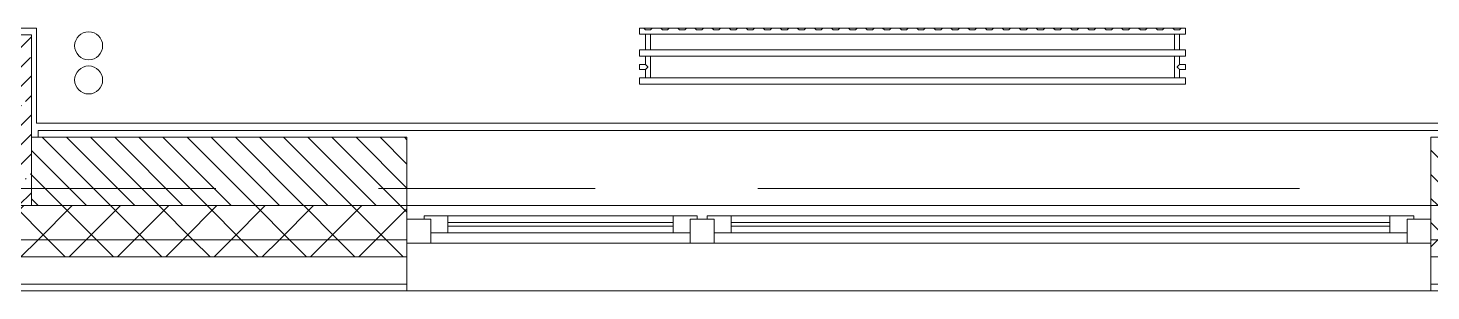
# Model space of a CAD drawing. Header units: millimetres. Extents: x 2623 to 216772, y -8553 to 29000.
# Drawn here: x 58584 to 62694, y 3300 to 4070 of the extents above; entities that cross this region are included whole.
import ezdxf

# ---------------------------------------------------------------- set-up
doc = ezdxf.new("R2010")
doc.units = ezdxf.units.MM
doc.linetypes.add('Осевая', pattern=[3175, 635, -476.25, 1587.5, -476.25])
for name, color, linetype, lineweight in [('A-DETL', 7, 'Continuous', 9), ('A-GLAZ', 7, 'Continuous', 9), ('A-WALL', 7, 'Continuous', 9), ('A-WALL-1', 7, 'Continuous', 13), ('I-WALL', 7, 'Continuous', 9), ('S-COLS', 7, 'Continuous', 9), ('Оси-2', 7, 'Осевая', 9)]:
    doc.layers.add(name, color=color, linetype=linetype, lineweight=lineweight)
doc.layers.add('A-FLOR-1', color=7, linetype='Continuous', lineweight=9, true_color=0xaaaaaa)
doc.layers.add('M-EQPM-1', color=7, linetype='Continuous', lineweight=9, true_color=0xaaaaaa)
pattern_1 = [(45, (-17385.51, 0), (-70.71068, 70.71068), []), (135, (-17385.51, 0), (-70.71068, -70.71068), [])]

# ---------------------------------------------------------------- blocks, each defined once
blk = doc.blocks.new('BSC_Колонна _Прямоугольная - 500х500-V11-План монтажа стен и перегородок 3 этажа в осях 12-23')
at = {"layer": 'S-COLS'}
h = blk.add_hatch(dxfattribs=at)
h.set_pattern_fill('FP_15', color=256, style=0, pattern_type=2)
h.set_pattern_definition([(45, (-75730, -3800), (-57.02463, 57.02463), []), (45, (-75672.975, -3800), (-57.02463, 57.02463), [100.806, -20.161, 3.353, -16.808])])
h.paths.add_polyline_path([(-250, -250), (250, -250), (250, 250), (-250, 250), (-250, 247.4)])
for p, q in [((250, 250), (-250, 250)), ((-250, 250), (-250, -250)), ((250, -250), (250, 250)), ((-250, -250), (250, -250))]:
    blk.add_line(p, q, dxfattribs=at)
blk = doc.blocks.new('120_Окно_СКБ_2Ст - 120_Окно_СКБ_2Ст 3000х2500 _мал_створка слева_-22809161-План монтажа стен и перегородок 3 этажа в осях 12-23')
at = {"layer": 'A-GLAZ'}
for p, q in [((-1500, -75), (-1500, -5)), ((-1500, -5), (-1430, -5)), ((1500, -5), (-1500, -5)), ((-1430, -5), (-1430, -75)), ((600, -35), (-1430, -35)), ((-1430, -35), (-1430, -75)), ((-1380, -85), (-1380, -35)), ((550, -85), (550, -35)), ((600, -75), (600, -5)), ((600, -5), (670, -5)), ((600, -75), (600, -35)), ((670, -5), (670, -75)), ((1430, -35), (670, -35)), ((670, -35), (670, -75)), ((720, -85), (720, -35)), ((1380, -85), (1380, -35)), ((1430, -75), (1430, -5)), ((1430, -5), (1500, -5)), ((1430, -75), (1430, -35)), ((1500, -5), (1500, -75)), ((-1430, -75), (-1500, -75)), ((-1500, -75), (-1450, -75)), ((-1430, -75), (-1450, -75)), ((-1450, -75), (-1450, -85)), ((-1380, -55), (550, -55)), ((550, -65), (-1380, -65)), ((670, -75), (600, -75)), ((620, -75), (600, -75)), ((620, -75), (650, -75)), ((620, -85), (620, -75)), ((670, -75), (650, -75)), ((650, -75), (650, -85)), ((720, -55), (1380, -55)), ((1380, -65), (720, -65)), ((1500, -75), (1430, -75)), ((1450, -75), (1430, -75)), ((1450, -75), (1500, -75)), ((1450, -85), (1450, -75)), ((-1450, -85), (620, -85)), ((620, -85), (-1450, -85)), ((650, -85), (1450, -85)), ((1450, -85), (650, -85))]:
    blk.add_line(p, q, dxfattribs=at)
blk = doc.blocks.new('radiator_prado_classic_z_tip_30_po exemplyaru - Classic Z Тип 30-500-V66-План монтажа стен и перегородок 3 этажа в осях 12-23')
at = {"layer": 'M-EQPM-1'}
for p, q in [((0, 228), (0, 210)), ((1600, 228), (0, 228)), ((0, 210), (0, 228)), ((0, 228), (12.5, 228)), ((0, 210), (1600, 210)), ((17.5, 210), (0, 210)), ((12.5, 228), (37.5, 228)), ((37.5, 228), (12.5, 228)), ((12.5, 228), (37.5, 228)), ((12.5, 228), (17.5, 223)), ((12.5, 228), (17.5, 223)), ((32.5, 223), (17.5, 223)), ((17.5, 223), (32.5, 223)), ((17.5, 210), (17.5, 164)), ((17.5, 210), (17.5, 164)), ((32.5, 210), (17.5, 210)), ((17.5, 210), (32.5, 210)), ((19.7, 210), (17.5, 210)), ((17.5, 210), (32.5, 210)), ((31.5, 210), (18.5, 210)), ((23.1, 210), (19.7, 210)), ((25, 210), (23.1, 210)), ((26.9, 210), (25, 210)), ((32.5, 210), (26.9, 210)), ((32.5, 223), (37.5, 228)), ((37.5, 228), (32.5, 223)), ((32.5, 164), (32.5, 210)), ((32.5, 164), (32.5, 210)), ((1567.5, 210), (32.5, 210)), ((37.5, 228), (62.5, 228)), ((62.5, 228), (87.5, 228)), ((87.5, 228), (62.5, 228)), ((62.5, 228), (87.5, 228)), ((62.5, 228), (67.5, 223)), ((62.5, 228), (67.5, 223)), ((82.5, 223), (67.5, 223)), ((67.5, 223), (82.5, 223)), ((82.5, 223), (87.5, 228)), ((87.5, 228), (82.5, 223)), ((87.5, 228), (112.5, 228)), ((112.5, 228), (137.5, 228)), ((137.5, 228), (112.5, 228)), ((112.5, 228), (137.5, 228)), ((112.5, 228), (117.5, 223)), ((112.5, 228), (117.5, 223)), ((132.5, 223), (117.5, 223)), ((117.5, 223), (132.5, 223)), ((132.5, 223), (137.5, 228)), ((137.5, 228), (132.5, 223)), ((137.5, 228), (162.5, 228)), ((162.5, 228), (187.5, 228)), ((187.5, 228), (162.5, 228)), ((162.5, 228), (187.5, 228)), ((162.5, 228), (167.5, 223)), ((162.5, 228), (167.5, 223)), ((182.5, 223), (167.5, 223)), ((167.5, 223), (182.5, 223)), ((182.5, 223), (187.5, 228)), ((187.5, 228), (182.5, 223)), ((187.5, 228), (212.5, 228)), ((212.5, 228), (237.5, 228)), ((237.5, 228), (212.5, 228)), ((212.5, 228), (237.5, 228)), ((212.5, 228), (217.5, 223)), ((212.5, 228), (217.5, 223)), ((232.5, 223), (217.5, 223)), ((217.5, 223), (232.5, 223)), ((232.5, 223), (237.5, 228)), ((237.5, 228), (232.5, 223)), ((237.5, 228), (262.5, 228)), ((262.5, 228), (287.5, 228)), ((287.5, 228), (262.5, 228)), ((262.5, 228), (287.5, 228)), ((262.5, 228), (267.5, 223)), ((262.5, 228), (267.5, 223)), ((282.5, 223), (267.5, 223)), ((267.5, 223), (282.5, 223)), ((282.5, 223), (287.5, 228)), ((287.5, 228), (282.5, 223)), ((287.5, 228), (312.5, 228)), ((312.5, 228), (337.5, 228)), ((337.5, 228), (312.5, 228)), ((312.5, 228), (337.5, 228)), ((312.5, 228), (317.5, 223)), ((312.5, 228), (317.5, 223)), ((332.5, 223), (317.5, 223)), ((317.5, 223), (332.5, 223)), ((332.5, 223), (337.5, 228)), ((337.5, 228), (332.5, 223)), ((337.5, 228), (362.5, 228)), ((362.5, 228), (387.5, 228)), ((387.5, 228), (362.5, 228)), ((362.5, 228), (387.5, 228)), ((362.5, 228), (367.5, 223)), ((362.5, 228), (367.5, 223)), ((382.5, 223), (367.5, 223)), ((367.5, 223), (382.5, 223)), ((382.5, 223), (387.5, 228)), ((387.5, 228), (382.5, 223)), ((387.5, 228), (412.5, 228)), ((412.5, 228), (437.5, 228)), ((437.5, 228), (412.5, 228)), ((412.5, 228), (437.5, 228)), ((412.5, 228), (417.5, 223)), ((412.5, 228), (417.5, 223)), ((432.5, 223), (417.5, 223)), ((417.5, 223), (432.5, 223)), ((432.5, 223), (437.5, 228)), ((437.5, 228), (432.5, 223)), ((437.5, 228), (462.5, 228)), ((462.5, 228), (487.5, 228)), ((487.5, 228), (462.5, 228)), ((462.5, 228), (487.5, 228)), ((462.5, 228), (467.5, 223)), ((462.5, 228), (467.5, 223)), ((482.5, 223), (467.5, 223)), ((467.5, 223), (482.5, 223)), ((482.5, 223), (487.5, 228)), ((487.5, 228), (482.5, 223)), ((487.5, 228), (512.5, 228)), ((512.5, 228), (537.5, 228)), ((537.5, 228), (512.5, 228)), ((512.5, 228), (537.5, 228)), ((512.5, 228), (517.5, 223)), ((512.5, 228), (517.5, 223)), ((532.5, 223), (517.5, 223)), ((517.5, 223), (532.5, 223)), ((532.5, 223), (537.5, 228)), ((537.5, 228), (532.5, 223)), ((537.5, 228), (562.5, 228)), ((562.5, 228), (587.5, 228)), ((587.5, 228), (562.5, 228)), ((562.5, 228), (587.5, 228)), ((562.5, 228), (567.5, 223)), ((562.5, 228), (567.5, 223)), ((582.5, 223), (567.5, 223)), ((567.5, 223), (582.5, 223)), ((582.5, 223), (587.5, 228)), ((587.5, 228), (582.5, 223)), ((587.5, 228), (612.5, 228)), ((612.5, 228), (637.5, 228)), ((637.5, 228), (612.5, 228)), ((612.5, 228), (637.5, 228)), ((612.5, 228), (617.5, 223)), ((612.5, 228), (617.5, 223)), ((632.5, 223), (617.5, 223)), ((617.5, 223), (632.5, 223)), ((632.5, 223), (637.5, 228)), ((637.5, 228), (632.5, 223)), ((637.5, 228), (662.5, 228)), ((662.5, 228), (687.5, 228)), ((687.5, 228), (662.5, 228)), ((662.5, 228), (687.5, 228)), ((662.5, 228), (667.5, 223)), ((662.5, 228), (667.5, 223)), ((682.5, 223), (667.5, 223)), ((667.5, 223), (682.5, 223)), ((682.5, 223), (687.5, 228)), ((687.5, 228), (682.5, 223)), ((687.5, 228), (712.5, 228)), ((712.5, 228), (737.5, 228)), ((737.5, 228), (712.5, 228)), ((712.5, 228), (737.5, 228)), ((712.5, 228), (717.5, 223)), ((712.5, 228), (717.5, 223)), ((732.5, 223), (717.5, 223)), ((717.5, 223), (732.5, 223)), ((732.5, 223), (737.5, 228)), ((737.5, 228), (732.5, 223)), ((737.5, 228), (762.5, 228)), ((762.5, 228), (787.5, 228)), ((787.5, 228), (762.5, 228)), ((762.5, 228), (787.5, 228)), ((762.5, 228), (767.5, 223)), ((762.5, 228), (767.5, 223)), ((782.5, 223), (767.5, 223)), ((767.5, 223), (782.5, 223)), ((782.5, 223), (787.5, 228)), ((787.5, 228), (782.5, 223)), ((787.5, 228), (812.5, 228)), ((812.5, 228), (837.5, 228)), ((837.5, 228), (812.5, 228)), ((812.5, 228), (837.5, 228)), ((812.5, 228), (817.5, 223)), ((812.5, 228), (817.5, 223)), ((832.5, 223), (817.5, 223)), ((817.5, 223), (832.5, 223)), ((832.5, 223), (837.5, 228)), ((837.5, 228), (832.5, 223)), ((837.5, 228), (862.5, 228)), ((862.5, 228), (887.5, 228)), ((887.5, 228), (862.5, 228)), ((862.5, 228), (887.5, 228)), ((862.5, 228), (867.5, 223)), ((862.5, 228), (867.5, 223)), ((882.5, 223), (867.5, 223)), ((867.5, 223), (882.5, 223)), ((882.5, 223), (887.5, 228)), ((887.5, 228), (882.5, 223)), ((887.5, 228), (912.5, 228)), ((912.5, 228), (937.5, 228)), ((937.5, 228), (912.5, 228)), ((912.5, 228), (937.5, 228)), ((912.5, 228), (917.5, 223)), ((912.5, 228), (917.5, 223)), ((932.5, 223), (917.5, 223)), ((917.5, 223), (932.5, 223)), ((932.5, 223), (937.5, 228)), ((937.5, 228), (932.5, 223)), ((937.5, 228), (962.5, 228)), ((962.5, 228), (987.5, 228)), ((987.5, 228), (962.5, 228)), ((962.5, 228), (987.5, 228)), ((962.5, 228), (967.5, 223)), ((962.5, 228), (967.5, 223)), ((982.5, 223), (967.5, 223)), ((967.5, 223), (982.5, 223)), ((982.5, 223), (987.5, 228)), ((987.5, 228), (982.5, 223)), ((987.5, 228), (1012.5, 228)), ((1012.5, 228), (1037.5, 228)), ((1037.5, 228), (1012.5, 228)), ((1012.5, 228), (1037.5, 228)), ((1012.5, 228), (1017.5, 223)), ((1012.5, 228), (1017.5, 223)), ((1032.5, 223), (1017.5, 223)), ((1017.5, 223), (1032.5, 223)), ((1032.5, 223), (1037.5, 228)), ((1037.5, 228), (1032.5, 223)), ((1037.5, 228), (1062.5, 228)), ((1062.5, 228), (1087.5, 228)), ((1087.5, 228), (1062.5, 228)), ((1062.5, 228), (1087.5, 228)), ((1062.5, 228), (1067.5, 223)), ((1062.5, 228), (1067.5, 223)), ((1082.5, 223), (1067.5, 223)), ((1067.5, 223), (1082.5, 223)), ((1082.5, 223), (1087.5, 228)), ((1087.5, 228), (1082.5, 223)), ((1087.5, 228), (1112.5, 228)), ((1112.5, 228), (1137.5, 228)), ((1137.5, 228), (1112.5, 228)), ((1112.5, 228), (1137.5, 228)), ((1112.5, 228), (1117.5, 223)), ((1112.5, 228), (1117.5, 223)), ((1132.5, 223), (1117.5, 223)), ((1117.5, 223), (1132.5, 223)), ((1132.5, 223), (1137.5, 228)), ((1137.5, 228), (1132.5, 223)), ((1137.5, 228), (1162.5, 228)), ((1162.5, 228), (1187.5, 228)), ((1187.5, 228), (1162.5, 228)), ((1162.5, 228), (1187.5, 228)), ((1162.5, 228), (1167.5, 223)), ((1162.5, 228), (1167.5, 223)), ((1182.5, 223), (1167.5, 223)), ((1167.5, 223), (1182.5, 223)), ((1182.5, 223), (1187.5, 228)), ((1187.5, 228), (1182.5, 223)), ((1187.5, 228), (1212.5, 228)), ((1212.5, 228), (1237.5, 228)), ((1237.5, 228), (1212.5, 228)), ((1212.5, 228), (1237.5, 228)), ((1212.5, 228), (1217.5, 223)), ((1212.5, 228), (1217.5, 223)), ((1232.5, 223), (1217.5, 223)), ((1217.5, 223), (1232.5, 223)), ((1232.5, 223), (1237.5, 228)), ((1237.5, 228), (1232.5, 223)), ((1237.5, 228), (1262.5, 228)), ((1262.5, 228), (1287.5, 228)), ((1287.5, 228), (1262.5, 228)), ((1262.5, 228), (1287.5, 228)), ((1262.5, 228), (1267.5, 223)), ((1262.5, 228), (1267.5, 223)), ((1282.5, 223), (1267.5, 223)), ((1267.5, 223), (1282.5, 223)), ((1282.5, 223), (1287.5, 228)), ((1287.5, 228), (1282.5, 223)), ((1287.5, 228), (1312.5, 228)), ((1312.5, 228), (1337.5, 228)), ((1337.5, 228), (1312.5, 228)), ((1312.5, 228), (1337.5, 228)), ((1312.5, 228), (1317.5, 223)), ((1312.5, 228), (1317.5, 223)), ((1332.5, 223), (1317.5, 223)), ((1317.5, 223), (1332.5, 223)), ((1332.5, 223), (1337.5, 228)), ((1337.5, 228), (1332.5, 223)), ((1337.5, 228), (1362.5, 228)), ((1362.5, 228), (1387.5, 228)), ((1387.5, 228), (1362.5, 228)), ((1362.5, 228), (1387.5, 228)), ((1362.5, 228), (1367.5, 223)), ((1362.5, 228), (1367.5, 223)), ((1382.5, 223), (1367.5, 223)), ((1367.5, 223), (1382.5, 223)), ((1382.5, 223), (1387.5, 228)), ((1387.5, 228), (1382.5, 223)), ((1387.5, 228), (1412.5, 228)), ((1412.5, 228), (1437.5, 228)), ((1437.5, 228), (1412.5, 228)), ((1412.5, 228), (1437.5, 228)), ((1412.5, 228), (1417.5, 223)), ((1412.5, 228), (1417.5, 223)), ((1432.5, 223), (1417.5, 223)), ((1417.5, 223), (1432.5, 223)), ((1432.5, 223), (1437.5, 228)), ((1437.5, 228), (1432.5, 223)), ((1437.5, 228), (1462.5, 228)), ((1462.5, 228), (1487.5, 228)), ((1487.5, 228), (1462.5, 228)), ((1462.5, 228), (1487.5, 228)), ((1462.5, 228), (1467.5, 223)), ((1462.5, 228), (1467.5, 223)), ((1482.5, 223), (1467.5, 223)), ((1467.5, 223), (1482.5, 223)), ((1482.5, 223), (1487.5, 228)), ((1487.5, 228), (1482.5, 223)), ((1487.5, 228), (1512.5, 228)), ((1512.5, 228), (1537.5, 228)), ((1537.5, 228), (1512.5, 228)), ((1512.5, 228), (1537.5, 228)), ((1512.5, 228), (1517.5, 223)), ((1512.5, 228), (1517.5, 223)), ((1532.5, 223), (1517.5, 223)), ((1517.5, 223), (1532.5, 223)), ((1532.5, 223), (1537.5, 228)), ((1537.5, 228), (1532.5, 223)), ((1537.5, 228), (1562.5, 228)), ((1562.5, 228), (1587.5, 228)), ((1587.5, 228), (1562.5, 228)), ((1562.5, 228), (1587.5, 228)), ((1562.5, 228), (1567.5, 223)), ((1562.5, 228), (1567.5, 223)), ((1582.5, 223), (1567.5, 223)), ((1567.5, 223), (1582.5, 223)), ((1567.5, 210), (1567.5, 164)), ((1567.5, 210), (1567.5, 164)), ((1567.8, 210), (1567.5, 210)), ((1567.5, 210), (1582.5, 210)), ((1576.9, 210), (1567.5, 210)), ((1567.5, 210), (1582.5, 210)), ((1569.7, 210), (1567.8, 210)), ((1581.5, 210), (1568.5, 210)), ((1582.5, 210), (1569.7, 210)), ((1578.7, 210), (1576.9, 210)), ((1580.3, 210), (1578.7, 210)), ((1582.5, 210), (1580.3, 210)), ((1582.5, 223), (1587.5, 228)), ((1587.5, 228), (1582.5, 223)), ((1582.5, 164), (1582.5, 210)), ((1582.5, 164), (1582.5, 210)), ((1600, 210), (1582.5, 210)), ((1587.5, 228), (1600, 228)), ((1600, 210), (1600, 228)), ((1600, 228), (1600, 210)), ((1600, 164), (0, 164)), ((0, 164), (0, 146)), ((0, 146), (0, 164)), ((0, 164), (17.5, 164)), ((0, 146), (1600, 146)), ((17.5, 146), (0, 146)), ((32.5, 164), (17.5, 164)), ((17.5, 164), (32.5, 164)), ((32.5, 164), (17.5, 164)), ((17.5, 164), (32.5, 164)), ((17.5, 146), (17.5, 121.5)), ((17.5, 146), (17.5, 121.5)), ((17.5, 146), (18.5, 146)), ((17.8, 146), (17.5, 146)), ((17.5, 146), (30.3, 146)), ((32.5, 146), (17.5, 146)), ((21.2, 146), (17.8, 146)), ((18.5, 164), (31.5, 164)), ((18.5, 146), (19.7, 146)), ((31.5, 146), (18.5, 146)), ((19.7, 146), (32.5, 146)), ((23.1, 146), (21.2, 146)), ((32.5, 146), (23.1, 146)), ((30.3, 146), (32.5, 146)), ((32.5, 164), (1567.5, 164)), ((32.5, 82), (32.5, 146)), ((32.5, 82), (32.5, 146)), ((1567.5, 146), (32.5, 146)), ((1568.5, 164), (1567.5, 164)), ((1567.5, 164), (1582.5, 164)), ((1576.9, 164), (1567.5, 164)), ((1567.5, 164), (1567.8, 164)), ((1567.5, 146), (1567.5, 82)), ((1567.5, 146), (1567.5, 82)), ((1567.5, 146), (1567.8, 146)), ((1582.5, 146), (1567.5, 146)), ((1567.5, 146), (1582.5, 146)), ((1582.5, 146), (1567.5, 146)), ((1567.8, 164), (1568.5, 164)), ((1567.8, 146), (1573.1, 146)), ((1569.7, 164), (1568.5, 164)), ((1568.5, 164), (1569.7, 164)), ((1568.5, 164), (1581.5, 164)), ((1581.5, 146), (1568.5, 146)), ((1582.5, 164), (1569.7, 164)), ((1569.7, 164), (1571.2, 164)), ((1571.2, 164), (1573.1, 164)), ((1573.1, 164), (1575, 164)), ((1573.1, 146), (1580.3, 146)), ((1575, 164), (1576.9, 164)), ((1582.5, 164), (1576.9, 164)), ((1576.9, 164), (1578.7, 164)), ((1578.7, 164), (1580.3, 164)), ((1580.3, 164), (1581.5, 164)), ((1580.3, 146), (1582.5, 146)), ((1581.5, 164), (1582.2, 164)), ((1582.2, 164), (1582.5, 164)), ((1582.5, 164), (1600, 164)), ((1582.5, 121.5), (1582.5, 146)), ((1582.5, 121.5), (1582.5, 146)), ((1600, 146), (1582.5, 146)), ((1600, 146), (1600, 164)), ((1600, 164), (1600, 146)), ((17.5, 121.5), (0, 121.5)), ((17.5, 121.5), (0, 121.5)), ((0, 121.5), (0, 121.2)), ((0, 106.5), (0, 121.5)), ((0, 121.2), (0, 106.8)), ((0, 121.2), (0, 120.5)), ((0, 120.5), (0, 121.2)), ((0, 121.2), (0, 121.2)), ((0, 120.5), (0, 119.3)), ((0, 119.3), (0, 120.5)), ((0, 119.3), (0, 117.8)), ((0, 117.8), (0, 119.3)), ((0, 117.8), (0, 115.9)), ((0, 115.9), (0, 117.8)), ((0, 115.9), (0, 114)), ((0, 114), (0, 115.9)), ((0, 114), (0, 112.1)), ((0, 112.1), (0, 114)), ((0, 112.1), (0, 110.2)), ((0, 110.2), (0, 112.1)), ((0, 110.2), (0, 108.7)), ((0, 108.7), (0, 110.2)), ((0, 108.7), (0, 106.8)), ((0, 106.8), (0, 108.7)), ((0, 106.8), (0, 106.5)), ((0, 106.8), (0, 106.8)), ((0, 106.5), (17.5, 106.5)), ((0, 106.5), (17.5, 106.5)), ((17.5, 106.5), (17.5, 82)), ((17.5, 106.5), (17.5, 82)), ((1600, 121.5), (1582.5, 121.5)), ((1600, 121.5), (1582.5, 121.5)), ((1582.5, 82), (1582.5, 106.5)), ((1582.5, 106.5), (1600, 106.5)), ((1582.5, 82), (1582.5, 106.5)), ((1582.5, 106.5), (1600, 106.5)), ((1600, 121.5), (1600, 106.5)), ((1600, 121.2), (1600, 121.5)), ((1600, 121.5), (1600, 121.2)), ((1600, 121.2), (1600, 121.5)), ((1600, 106.8), (1600, 121.2)), ((1600, 121.2), (1600, 106.8)), ((1600, 120.5), (1600, 121.2)), ((1600, 119.3), (1600, 120.5)), ((1600, 114), (1600, 119.3)), ((1600, 112.1), (1600, 114)), ((1600, 107.5), (1600, 112.1)), ((1600, 106.8), (1600, 107.5)), ((1600, 106.5), (1600, 106.8)), ((1600, 106.8), (1600, 106.5)), ((1600, 106.5), (1600, 106.8)), ((1600, 82), (0, 82)), ((0, 82), (0, 64)), ((0, 64), (0, 82)), ((0, 82), (17.5, 82)), ((1600, 64), (0, 64)), ((0, 64), (1600, 64)), ((23.1, 82), (17.5, 82)), ((17.5, 82), (32.5, 82)), ((32.5, 82), (17.5, 82)), ((17.5, 82), (32.5, 82)), ((18.5, 82), (31.5, 82)), ((25, 82), (23.1, 82)), ((32.5, 82), (25, 82)), ((32.5, 82), (1567.5, 82)), ((1569.7, 82), (1567.5, 82)), ((1567.5, 82), (1582.5, 82)), ((1582.5, 82), (1567.5, 82)), ((1567.5, 82), (1582.5, 82)), ((1568.5, 82), (1581.5, 82)), ((1571.2, 82), (1569.7, 82)), ((1582.5, 82), (1571.2, 82)), ((1582.5, 82), (1600, 82)), ((1600, 64), (1600, 82)), ((1600, 82), (1600, 64))]:
    blk.add_line(p, q, dxfattribs=at)
for points, knots in [([(17.8, 121.2), (17.7, 121.3), (17.7, 121.3), (17.5, 121.5), (17.5, 121.5), (17.5, 121.5)], [0.8571429, 0.8571429, 0.8571429, 0.8571429, 0.8928571, 0.9285714, 1, 1, 1, 1]), ([(17.5, 121.5), (17.5, 121.5), (17.5, 121.5), (17.7, 121.3), (17.7, 121.3), (17.8, 121.2)], [0, 0, 0, 0, 0.0714286, 0.1071429, 0.1428571, 0.1428571, 0.1428571, 0.1428571]), ([(17.5, 121.5), (17.5, 121.5), (17.5, 121.5), (17.7, 121.3), (17.7, 121.3), (17.8, 121.2)], [0, 0, 0, 0, 0.0714286, 0.1071429, 0.1428571, 0.1428571, 0.1428571, 0.1428571]), ([(25, 114), (24.5, 114.5), (23.6, 115.4), (22.4, 116.6), (21.6, 117.4), (21.1, 117.9), (20.8, 118.2), (20.5, 118.5), (20.2, 118.8), (19.8, 119.1), (19.6, 119.4), (19.3, 119.7), (19, 120), (18.7, 120.3), (18.5, 120.5), (18.3, 120.7), (18.1, 120.9), (17.9, 121.1), (17.8, 121.2), (17.7, 121.3), (17.5, 121.5), (17.5, 121.5), (17.5, 121.5)], [0, 0, 0, 0, 0.142857, 0.285714, 0.357143, 0.392857, 0.428571, 0.464286, 0.5, 0.535714, 0.571429, 0.607143, 0.642857, 0.678571, 0.714286, 0.75, 0.785714, 0.821429, 0.857143, 0.892857, 0.928571, 1, 1, 1, 1]), ([(17.5, 106.5), (17.5, 106.5), (17.5, 106.5), (17.7, 106.7), (17.8, 106.8), (17.9, 106.9), (18.1, 107.1), (18.3, 107.3), (18.5, 107.5), (18.7, 107.7), (19, 108), (19.3, 108.3), (19.6, 108.6), (19.8, 108.9), (20.3, 109.3), (20.7, 109.7), (21.1, 110.1), (21.6, 110.6), (22.4, 111.4), (23.6, 112.6), (24.5, 113.5), (25, 114)], [0, 0, 0, 0, 0.071429, 0.107143, 0.142857, 0.178571, 0.214286, 0.25, 0.285714, 0.321429, 0.357143, 0.392857, 0.428571, 0.464286, 0.5, 0.571429, 0.607143, 0.642857, 0.714286, 0.857143, 1, 1, 1, 1]), ([(17.5, 106.5), (17.5, 106.5), (17.5, 106.5), (17.7, 106.7), (17.7, 106.7), (17.8, 106.8)], [0, 0, 0, 0, 0.0714286, 0.1071429, 0.1428571, 0.1428571, 0.1428571, 0.1428571]), ([(17.8, 106.8), (17.7, 106.7), (17.7, 106.7), (17.5, 106.5), (17.5, 106.5), (17.5, 106.5)], [0.8571429, 0.8571429, 0.8571429, 0.8571429, 0.8928571, 0.9285714, 1, 1, 1, 1]), ([(17.8, 106.8), (17.7, 106.7), (17.7, 106.7), (17.5, 106.5), (17.5, 106.5), (17.5, 106.5)], [0.8571429, 0.8571429, 0.8571429, 0.8571429, 0.8928571, 0.9285714, 1, 1, 1, 1]), ([(17.8, 121.2), (17.8, 121.2), (17.9, 121.1), (18.1, 120.9), (18.3, 120.7), (18.5, 120.5), (18.7, 120.3), (19, 120), (19.3, 119.7), (19.6, 119.4), (19.8, 119.1), (20.3, 118.7), (20.7, 118.3), (21.1, 117.9), (21.6, 117.4), (22.4, 116.6), (23.1, 115.9), (23.6, 115.4)], [0.1428571, 0.1428571, 0.1428571, 0.1428571, 0.1785714, 0.2142857, 0.25, 0.2857143, 0.3214286, 0.3571429, 0.3928571, 0.4285714, 0.4642857, 0.5, 0.5714286, 0.6071429, 0.6428571, 0.7142857, 0.8571429, 0.8571429, 0.8571429, 0.8571429]), ([(22.1, 111.1), (21.9, 110.9), (21.6, 110.6), (21.1, 110.1), (20.8, 109.8), (20.5, 109.5), (20.2, 109.2), (19.8, 108.9), (19.6, 108.6), (19.3, 108.3), (19, 108), (18.7, 107.7), (18.5, 107.5), (18.3, 107.3), (18.1, 107.1), (17.9, 106.9), (17.8, 106.8), (17.8, 106.8)], [0.2857143, 0.2857143, 0.2857143, 0.2857143, 0.3571429, 0.3928571, 0.4285714, 0.4642857, 0.5, 0.5357143, 0.5714286, 0.6071429, 0.6428571, 0.6785714, 0.7142857, 0.75, 0.7857143, 0.8214286, 0.8571429, 0.8571429, 0.8571429, 0.8571429]), ([(17.8, 106.8), (17.8, 106.8), (17.9, 106.9), (18.1, 107.1), (18.3, 107.3), (18.5, 107.5), (18.7, 107.7), (19, 108), (19.3, 108.3), (19.6, 108.6), (19.9, 108.8), (20.3, 109.3), (20.6, 109.6), (20.8, 109.8)], [0.1428571, 0.1428571, 0.1428571, 0.1428571, 0.1785714, 0.2142857, 0.25, 0.2857143, 0.3214286, 0.3571429, 0.3928571, 0.4285714, 0.4642857, 0.5, 0.5714286, 0.5714286, 0.5714286, 0.5714286]), ([(19.6, 119.4), (19.7, 119.3), (19.9, 119.2), (20.3, 118.7), (20.6, 118.4), (20.8, 118.2)], [0.4285714, 0.4285714, 0.4285714, 0.4285714, 0.4642857, 0.5, 0.5714286, 0.5714286, 0.5714286, 0.5714286]), ([(22.1, 116.9), (21.9, 117.1), (21.6, 117.4), (21.1, 117.9), (20.9, 118.1), (20.8, 118.2)], [0.2857143, 0.2857143, 0.2857143, 0.2857143, 0.3571429, 0.3928571, 0.4285714, 0.4285714, 0.4285714, 0.4285714]), ([(20.8, 118.2), (20.9, 118.1), (21.1, 117.9), (21.6, 117.4), (21.9, 117.1), (22.1, 116.9)], [0.5714286, 0.5714286, 0.5714286, 0.5714286, 0.6071429, 0.6428571, 0.7142857, 0.7142857, 0.7142857, 0.7142857]), ([(20.8, 109.8), (20.9, 109.9), (21.1, 110.1), (21.6, 110.6), (21.9, 110.9), (22.1, 111.1)], [0.5714286, 0.5714286, 0.5714286, 0.5714286, 0.6071429, 0.6428571, 0.7142857, 0.7142857, 0.7142857, 0.7142857]), ([(22.1, 111.1), (21.9, 110.9), (21.6, 110.6), (21.1, 110.1), (20.9, 109.9), (20.8, 109.8)], [0.2857143, 0.2857143, 0.2857143, 0.2857143, 0.3571429, 0.3928571, 0.4285714, 0.4285714, 0.4285714, 0.4285714]), ([(1575, 114), (1575.5, 114.5), (1576.4, 115.4), (1577.6, 116.6), (1578.4, 117.4), (1578.9, 117.9), (1579.2, 118.2), (1579.5, 118.5), (1579.8, 118.8), (1580.1, 119.2), (1580.4, 119.4), (1580.7, 119.7), (1581, 120), (1581.3, 120.3), (1581.5, 120.5), (1581.7, 120.7), (1581.9, 120.9), (1582.1, 121.1), (1582.2, 121.2), (1582.3, 121.3), (1582.5, 121.5), (1582.5, 121.5), (1582.5, 121.5)], [0, 0, 0, 0, 0.142857, 0.285714, 0.357143, 0.392857, 0.428571, 0.464286, 0.5, 0.535714, 0.571429, 0.607143, 0.642857, 0.678571, 0.714286, 0.75, 0.785714, 0.821429, 0.857143, 0.892857, 0.928571, 1, 1, 1, 1]), ([(1582.5, 106.5), (1582.5, 106.5), (1582.5, 106.5), (1582.3, 106.7), (1582.2, 106.8), (1582.1, 106.9), (1581.9, 107.1), (1581.7, 107.3), (1581.5, 107.5), (1581.3, 107.7), (1581, 108), (1580.7, 108.3), (1580.4, 108.6), (1580.1, 108.8), (1579.7, 109.3), (1579.3, 109.7), (1578.9, 110.1), (1578.4, 110.6), (1577.6, 111.4), (1576.4, 112.6), (1575.5, 113.5), (1575, 114)], [0, 0, 0, 0, 0.071429, 0.107143, 0.142857, 0.178571, 0.214286, 0.25, 0.285714, 0.321429, 0.357143, 0.392857, 0.428571, 0.464286, 0.5, 0.571429, 0.607143, 0.642857, 0.714286, 0.857143, 1, 1, 1, 1]), ([(1582.2, 121.2), (1582.2, 121.2), (1582.1, 121.1), (1581.9, 120.9), (1581.7, 120.7), (1581.5, 120.5), (1581.3, 120.3), (1581, 120), (1580.7, 119.7), (1580.4, 119.4), (1580.1, 119.2), (1579.7, 118.7), (1579.3, 118.3), (1578.9, 117.9), (1578.4, 117.4), (1577.6, 116.6), (1576.9, 115.9), (1576.4, 115.4)], [0.1428571, 0.1428571, 0.1428571, 0.1428571, 0.1785714, 0.2142857, 0.25, 0.2857143, 0.3214286, 0.3571429, 0.3928571, 0.4285714, 0.4642857, 0.5, 0.5714286, 0.6071429, 0.6428571, 0.7142857, 0.8571429, 0.8571429, 0.8571429, 0.8571429]), ([(1582.2, 121.2), (1582.2, 121.2), (1582.1, 121.1), (1581.9, 120.9), (1581.7, 120.7), (1581.5, 120.5), (1581.3, 120.3), (1581, 120), (1580.7, 119.7), (1580.4, 119.4), (1580.1, 119.2), (1579.7, 118.7), (1579.3, 118.3), (1578.9, 117.9), (1578.4, 117.4), (1577.6, 116.6), (1576.9, 115.9), (1576.4, 115.4)], [0.1428571, 0.1428571, 0.1428571, 0.1428571, 0.1785714, 0.2142857, 0.25, 0.2857143, 0.3214286, 0.3571429, 0.3928571, 0.4285714, 0.4642857, 0.5, 0.5714286, 0.6071429, 0.6428571, 0.7142857, 0.8571429, 0.8571429, 0.8571429, 0.8571429]), ([(1576.4, 115.4), (1576.9, 115.9), (1577.6, 116.6), (1578.4, 117.4), (1578.9, 117.9), (1579.2, 118.2), (1579.5, 118.5), (1579.8, 118.8), (1580.1, 119.2), (1580.4, 119.4), (1580.7, 119.7), (1581, 120), (1581.3, 120.3), (1581.5, 120.5), (1581.7, 120.7), (1581.9, 120.9), (1582.1, 121.1), (1582.2, 121.2), (1582.2, 121.2)], [0.1428571, 0.1428571, 0.1428571, 0.1428571, 0.2857143, 0.3571429, 0.3928571, 0.4285714, 0.4642857, 0.5, 0.5357143, 0.5714286, 0.6071429, 0.6428571, 0.6785714, 0.7142857, 0.75, 0.7857143, 0.8214286, 0.8571429, 0.8571429, 0.8571429, 0.8571429]), ([(1577.9, 111.1), (1578.1, 110.9), (1578.4, 110.6), (1578.9, 110.1), (1579.1, 109.9), (1579.2, 109.8)], [0.2857143, 0.2857143, 0.2857143, 0.2857143, 0.3571429, 0.3928571, 0.4285714, 0.4285714, 0.4285714, 0.4285714]), ([(1577.9, 111.1), (1578.1, 110.9), (1578.4, 110.6), (1578.9, 110.1), (1579.2, 109.8), (1579.5, 109.5), (1579.8, 109.2), (1580.1, 108.8), (1580.4, 108.6), (1580.7, 108.3), (1581, 108), (1581.3, 107.7), (1581.4, 107.6), (1581.5, 107.5)], [0.2857143, 0.2857143, 0.2857143, 0.2857143, 0.3571429, 0.3928571, 0.4285714, 0.4642857, 0.5, 0.5357143, 0.5714286, 0.6071429, 0.6428571, 0.6785714, 0.7142857, 0.7142857, 0.7142857, 0.7142857]), ([(1582.2, 106.8), (1582.2, 106.8), (1582.1, 106.9), (1581.9, 107.1), (1581.7, 107.3), (1581.5, 107.5), (1581.3, 107.7), (1581, 108), (1580.7, 108.3), (1580.4, 108.6), (1580.1, 108.8), (1579.7, 109.3), (1579.3, 109.7), (1578.9, 110.1), (1578.4, 110.6), (1578.1, 110.9), (1577.9, 111.1)], [0.1428571, 0.1428571, 0.1428571, 0.1428571, 0.1785714, 0.2142857, 0.25, 0.2857143, 0.3214286, 0.3571429, 0.3928571, 0.4285714, 0.4642857, 0.5, 0.5714286, 0.6071429, 0.6428571, 0.7142857, 0.7142857, 0.7142857, 0.7142857]), ([(1582.5, 121.5), (1582.5, 121.5), (1582.5, 121.5), (1582.3, 121.3), (1582.3, 121.3), (1582.2, 121.2)], [0, 0, 0, 0, 0.0714286, 0.1071429, 0.1428571, 0.1428571, 0.1428571, 0.1428571]), ([(1582.5, 121.5), (1582.5, 121.5), (1582.5, 121.5), (1582.3, 121.3), (1582.3, 121.3), (1582.2, 121.2)], [0, 0, 0, 0, 0.0714286, 0.1071429, 0.1428571, 0.1428571, 0.1428571, 0.1428571]), ([(1582.2, 121.2), (1582.3, 121.3), (1582.3, 121.3), (1582.5, 121.5), (1582.5, 121.5), (1582.5, 121.5)], [0.8571429, 0.8571429, 0.8571429, 0.8571429, 0.8928571, 0.9285714, 1, 1, 1, 1]), ([(1582.2, 106.8), (1582.3, 106.7), (1582.3, 106.7), (1582.5, 106.5), (1582.5, 106.5), (1582.5, 106.5)], [0.8571429, 0.8571429, 0.8571429, 0.8571429, 0.8928571, 0.9285714, 1, 1, 1, 1]), ([(1582.2, 106.8), (1582.3, 106.7), (1582.3, 106.7), (1582.5, 106.5), (1582.5, 106.5), (1582.5, 106.5)], [0.8571429, 0.8571429, 0.8571429, 0.8571429, 0.8928571, 0.9285714, 1, 1, 1, 1]), ([(1582.5, 106.5), (1582.5, 106.5), (1582.5, 106.5), (1582.3, 106.7), (1582.3, 106.7), (1582.2, 106.8)], [0, 0, 0, 0, 0.0714286, 0.1071429, 0.1428571, 0.1428571, 0.1428571, 0.1428571])]:
    blk.add_open_spline(points, degree=3, knots=knots, dxfattribs=at)
for points in [[(19.6, 119.4), (19.5, 119.5), (19.3, 119.7), (19, 120), (18.7, 120.3), (18.5, 120.5), (18.3, 120.7), (18.1, 120.9), (17.9, 121.1), (17.8, 121.2), (17.8, 121.2)], [(17.8, 121.2), (17.8, 121.2), (17.9, 121.1), (18.1, 120.9), (18.3, 120.7), (18.5, 120.5), (18.7, 120.3), (19, 120), (19.3, 119.7), (19.5, 119.5), (19.6, 119.4)], [(20.8, 109.8), (20.7, 109.7), (20.5, 109.5), (20.2, 109.2), (19.9, 108.8), (19.6, 108.6), (19.3, 108.3), (19, 108), (18.7, 107.7), (18.5, 107.5), (18.3, 107.3), (18.1, 107.1), (17.9, 106.9), (17.8, 106.8), (17.8, 106.8)], [(20.8, 118.2), (20.7, 118.3), (20.5, 118.5), (20.2, 118.8), (19.9, 119.2), (19.7, 119.3), (19.6, 119.4)], [(23.6, 115.4), (23.1, 115.9), (22.6, 116.4), (22.1, 116.9)], [(22.1, 116.9), (22.6, 116.4), (23.1, 115.9), (23.6, 115.4)], [(25, 114), (24.5, 113.5), (23.6, 112.6), (22.6, 111.6), (22.1, 111.1)], [(22.1, 111.1), (22.6, 111.6), (23.1, 112.1), (23.6, 112.6)], [(23.6, 112.6), (23.1, 112.1), (22.6, 111.6), (22.1, 111.1)], [(25, 114), (24.5, 114.5), (24, 115), (23.6, 115.4)], [(23.6, 115.4), (24, 115), (24.5, 114.5), (25, 114)], [(23.6, 115.4), (24, 115), (24.5, 114.5), (25, 114)], [(23.6, 112.6), (24, 113), (24.5, 113.5), (25, 114)], [(25, 114), (24.5, 113.5), (24, 113), (23.6, 112.6)], [(1576.4, 115.4), (1576, 115), (1575.5, 114.5), (1575, 114)], [(1576.4, 115.4), (1576, 115), (1575.5, 114.5), (1575, 114)], [(1575, 114), (1575.5, 114.5), (1576, 115), (1576.4, 115.4)], [(1575, 114), (1575.5, 113.5), (1576.4, 112.6), (1577.4, 111.6), (1577.9, 111.1)], [(1575, 114), (1575.5, 113.5), (1576.4, 112.6), (1577.4, 111.6), (1577.9, 111.1)], [(1577.9, 111.1), (1577.4, 111.6), (1576.4, 112.6), (1575.5, 113.5), (1575, 114)], [(1579.2, 109.8), (1579.3, 109.7), (1579.5, 109.5), (1579.8, 109.2), (1580.1, 108.8), (1580.4, 108.6), (1580.7, 108.3), (1581, 108), (1581.3, 107.7), (1581.5, 107.5), (1581.7, 107.3), (1581.9, 107.1), (1582.1, 106.9), (1582.2, 106.8), (1582.2, 106.8)], [(1581.5, 107.5), (1581.6, 107.4), (1581.7, 107.3), (1581.9, 107.1), (1582.1, 106.9), (1582.2, 106.8), (1582.2, 106.8)]]:
    blk.add_open_spline(points, degree=3, dxfattribs=at)

msp = doc.modelspace()

# ---------------------------------------------------------------- hatches: boundary and pattern name
at = {"layer": 'A-WALL'}
h = msp.add_hatch(dxfattribs=at)
h.set_pattern_fill('FP_22', color=256, style=0, pattern_type=2)
h.set_pattern_definition([(135, (-17385.513, 0), (-35.35534, -35.35534), [])])
h.paths.add_polyline_path([(66814.5, 3550), (66814.5, 3750), (66714.5, 3750), (66714.5, 3550)])
h.paths.add_polyline_path([(65814.5, 3550), (65814.5, 3750), (64914.5, 3750), (64914.5, 3550), (65252, 3550)])
h.paths.add_polyline_path([(64014.5, 3550), (64014.5, 3750), (63464.5, 3750), (63464.5, 3550), (63797.9, 3550)])
h.paths.add_polyline_path([(62694.5, 3550), (62964.5, 3550), (62964.5, 3750), (62694.5, 3750), (62694.5, 3615.4)])
h.paths.add_polyline_path([(59435.5, 3550), (59694.5, 3550), (59694.5, 3750), (58594.5, 3750), (58594.5, 3550), (58708.4, 3550)])
h = msp.add_hatch(dxfattribs=at)
h.set_pattern_fill('FP_23', color=256, style=0, pattern_type=2)
h.set_pattern_definition(pattern_1)
h.paths.add_polyline_path([(67115.2, 3450), (67115.2, 3550), (66714.5, 3550), (66714.5, 3450), (66814.5, 3450)])
h.paths.add_polyline_path([(64914.5, 3450), (65814.5, 3450), (65814.5, 3550), (64914.5, 3550)])
h.paths.add_polyline_path([(63797.9, 3450), (64014.5, 3450), (64014.5, 3550), (62694.5, 3550), (62694.5, 3450), (63070.8, 3450)])
h.paths.add_polyline_path([(59694.5, 3450), (59694.5, 3550), (58314.5, 3550), (58314.5, 3450), (59435.5, 3450)])
h = msp.add_hatch(dxfattribs=at)
h.set_pattern_fill('FP_23', color=256, style=0, pattern_type=2)
h.set_pattern_definition(pattern_1)
h.paths.add_polyline_path([(67115.2, 3400), (67115.2, 3450), (66714.5, 3450), (66714.5, 3400)])
h.paths.add_polyline_path([(65814.5, 3400), (65814.5, 3450), (64914.5, 3450), (64914.5, 3400), (65252, 3400)])
h.paths.add_polyline_path([(63797.9, 3400), (64014.5, 3400), (64014.5, 3450), (62694.5, 3450), (62694.5, 3400), (63070.8, 3400)])
h.paths.add_polyline_path([(59435.5, 3400), (59694.5, 3400), (59694.5, 3450), (58314.5, 3450), (58314.5, 3400), (58708.4, 3400)])

# ---------------------------------------------------------------- linework, layer by layer
at = {"layer": 'A-DETL'}
for centre in [(58762, 4018), (58762, 3918)]:
    msp.add_circle(centre, 41, dxfattribs=at)
at = {"layer": 'A-FLOR-1'}
for p, q in [((58335.5, 4070), (58609.5, 4070)), ((58609.5, 4070), (58609.5, 3791)), ((58609.5, 3791), (62944.5, 3791))]:
    msp.add_line(p, q, dxfattribs=at)
at = {"layer": 'A-WALL'}
for p, q in [((59694.5, 3750), (58594.5, 3750)), ((59694.5, 3300), (59694.5, 3750)), ((62694.5, 3750), (62694.5, 3300)), ((62964.5, 3750), (62694.5, 3750)), ((59694.5, 3550), (62694.5, 3550)), ((67433.2, 3300), (58472.5, 3300))]:
    msp.add_line(p, q, dxfattribs=at)
at = {"layer": 'A-WALL-1'}
for p, q in [((59694.5, 3550), (58594.5, 3550)), ((62964.5, 3550), (62694.5, 3550)), ((58314.5, 3450), (59694.5, 3450)), ((62694.5, 3450), (64014.5, 3450)), ((58314.5, 3400), (59694.5, 3400)), ((62694.5, 3400), (64014.5, 3400)), ((58314.5, 3320), (59694.5, 3320)), ((62694.5, 3320), (64014.5, 3320))]:
    msp.add_line(p, q, dxfattribs=at)
at = {"layer": 'I-WALL'}
for p, q in [((58614.5, 3770), (62964.5, 3770)), ((58614.5, 3770), (58614.5, 3750)), ((62694.5, 3550), (59694.5, 3550))]:
    msp.add_line(p, q, dxfattribs=at)
at = {"layer": 'Оси-2'}
msp.add_line((21511, 3600), (64864.5, 3600), dxfattribs=at)

# ---------------------------------------------------------------- block references
at = {"layer": 'A-GLAZ', "rotation": 180}
msp.add_blockref('120_Окно_СКБ_2Ст - 120_Окно_СКБ_2Ст 3000х2500 _мал_створка слева_-22809161-План монтажа стен и перегородок 3 этажа в осях 12-23', (61194.5, 3435), dxfattribs=at)
at = {"layer": 'M-EQPM-1'}
msp.add_blockref('radiator_prado_classic_z_tip_30_po exemplyaru - Classic Z Тип 30-500-V66-План монтажа стен и перегородок 3 этажа в осях 12-23', (60375.7, 3842), dxfattribs=at)
at = {"layer": 'S-COLS'}
msp.add_blockref('BSC_Колонна _Прямоугольная - 500х500-V11-План монтажа стен и перегородок 3 этажа в осях 12-23', (58344.5, 3800), dxfattribs=at)

doc.saveas('drawing.dxf')
